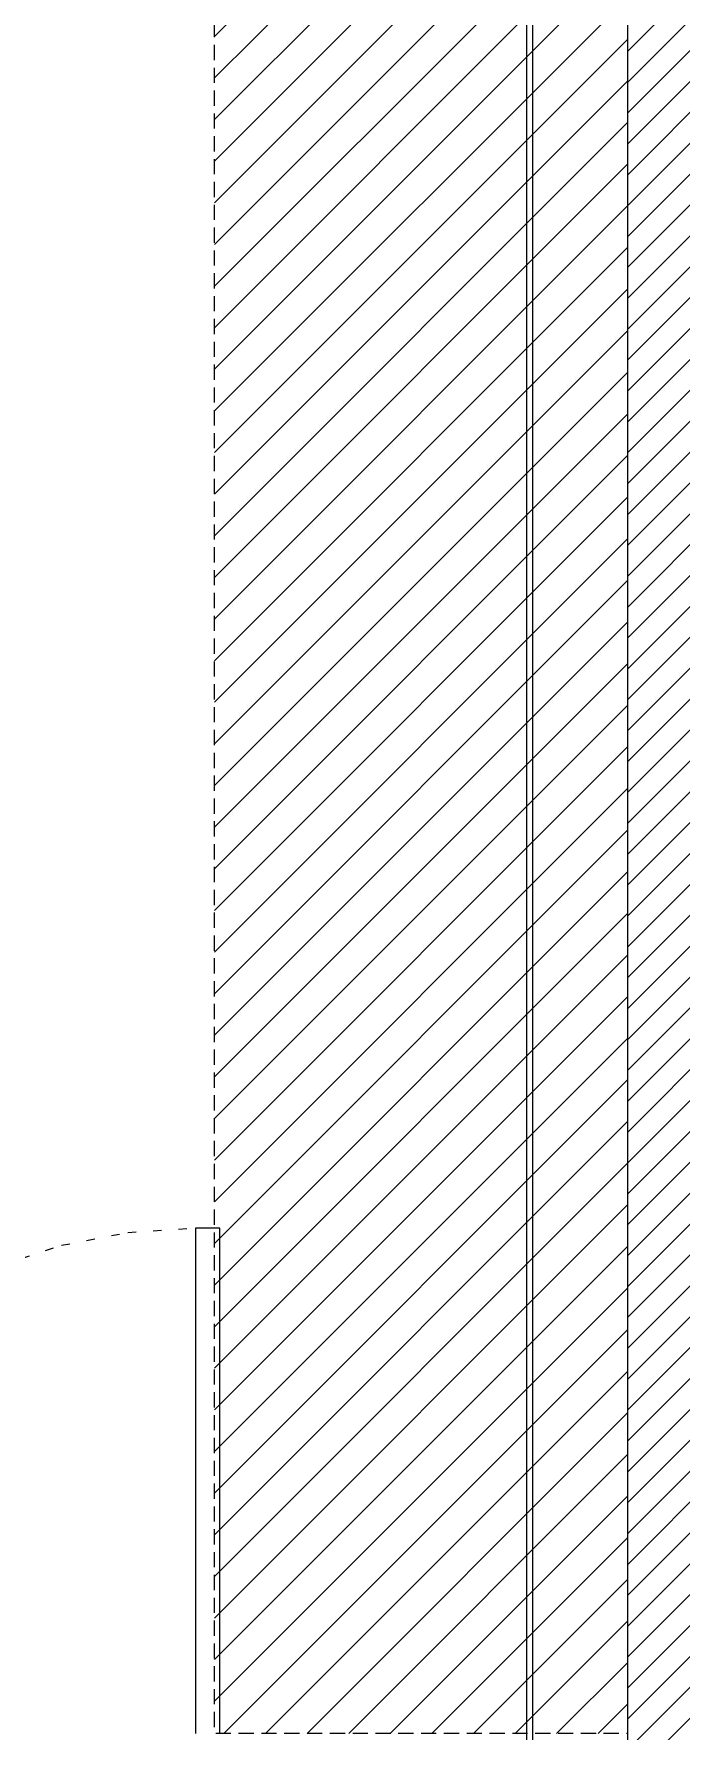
# Model space of a CAD drawing. Header units: centimetres. Extents: x 2666 to 9670, y 1889 to 5633.
# Drawn here: x 4335.4 to 4441.8, y 4633.8 to 4912.5 of the extents above; entities that cross this region are included whole.
import ezdxf

# ---------------------------------------------------------------- set-up
doc = ezdxf.new("R2010")
doc.units = ezdxf.units.CM
doc.header["$LTSCALE"] = 12.7
doc.linetypes.add('Style de ligne -13', pattern=[0.295276, 0.19685, -0.098425])
doc.linetypes.add('Style de ligne -18', pattern=[0.328084, 0.109361, -0.218723])
for name, color, linetype, lineweight in [('B amÈnagement intÈrieur', 7, 'Continuous', 5), ('B aménagement intérieur', 7, 'Continuous', 5), ('B GÈnÈral', 7, 'Continuous', 5), ('B Général', 7, 'Continuous', 5)]:
    doc.layers.add(name, color=color, linetype=linetype, lineweight=lineweight)
doc.layers.add('prlm-CHAUFF', color=4, linetype='Continuous')

msp = doc.modelspace()

# ---------------------------------------------------------------- hatches: boundary and pattern name
at = {"layer": 'B amÈnagement intÈrieur', "linetype": 'Continuous', "lineweight": 5, "true_color": 0xaaaaaa}
h = msp.add_hatch(dxfattribs=at)
h.set_pattern_fill('F_P__SOFFITE', color=253, style=0, pattern_type=2)
h.set_pattern_definition([(45, (0, 0.2205), (-3.5277778, 3.3072917), [])])
h.paths.add_polyline_path([(4365.11, 4995.44), (4432.96, 4995.44), (4432.96, 4633.44), (4365.11, 4633.44)])
at = {"layer": 'B GÈnÈral', "linetype": 'Continuous', "lineweight": 5}
h = msp.add_hatch(dxfattribs=at)
h.set_pattern_fill('50_BETON', style=0, pattern_type=2)
h.set_pattern_definition([(45, (0, 0), (2.4253472, -2.6458333), [])])
h.paths.add_polyline_path([(4432.96, 4625.44), (4452.96, 4643.44), (4452.96, 5470.21), (4432.96, 5466.49)])

# ---------------------------------------------------------------- linework, layer by layer
at = {"layer": 'B aménagement intérieur', "color": 7, "linetype": 'Style de ligne -13', "lineweight": 5, "flags": 128}
msp.add_lwpolyline([(4365.11, 4995.44), (4432.96, 4995.44), (4432.96, 4633.44), (4365.11, 4633.44)], close=True, dxfattribs=at)
at = {"layer": 'B Général', "color": 7, "linetype": 'Continuous', "lineweight": 18}
msp.add_line((4432.96, 5456.3), (4432.96, 4625.44), dxfattribs=at)
at = {"layer": 'B Général', "color": 7, "linetype": 'Continuous', "lineweight": 5}
msp.add_line((4432.96, 5456.3), (4432.96, 4625.44), dxfattribs=at)
at = {"layer": 'B Général', "linetype": 'Style de ligne -18', "lineweight": 5}
for p, q in [((4339.97, 4713.61), (4350.87, 4715.73)), ((4350.87, 4715.73), (4361.96, 4716.44)), ((4329.44, 4710.12), (4339.97, 4713.61))]:
    msp.add_line(p, q, dxfattribs=at)
at = {"layer": 'B Général'}
for p, q in [((4365.96, 4716.44), (4361.96, 4716.44)), ((4361.96, 4716.44), (4361.96, 4633.44)), ((4365.96, 4633.44), (4365.96, 4716.44))]:
    msp.add_line(p, q, dxfattribs=at)
at = {"layer": 'B Général', "color": 7, "linetype": 'Continuous', "lineweight": 5, "flags": 128}
msp.add_lwpolyline([(4568.8, 5509.22, 0.297246), (3485.1, 4673.45), (3485.04, 4673.28), (3420.82, 4459.34)], format="xyb", dxfattribs=at)
at = {"layer": 'prlm-CHAUFF', "ltscale": 50}
for p, q in [((4416.41, 4608.59), (4416.41, 4927.23)), ((4417.41, 4609.59), (4417.41, 4927.64))]:
    msp.add_line(p, q, dxfattribs=at)

doc.saveas('drawing.dxf')
